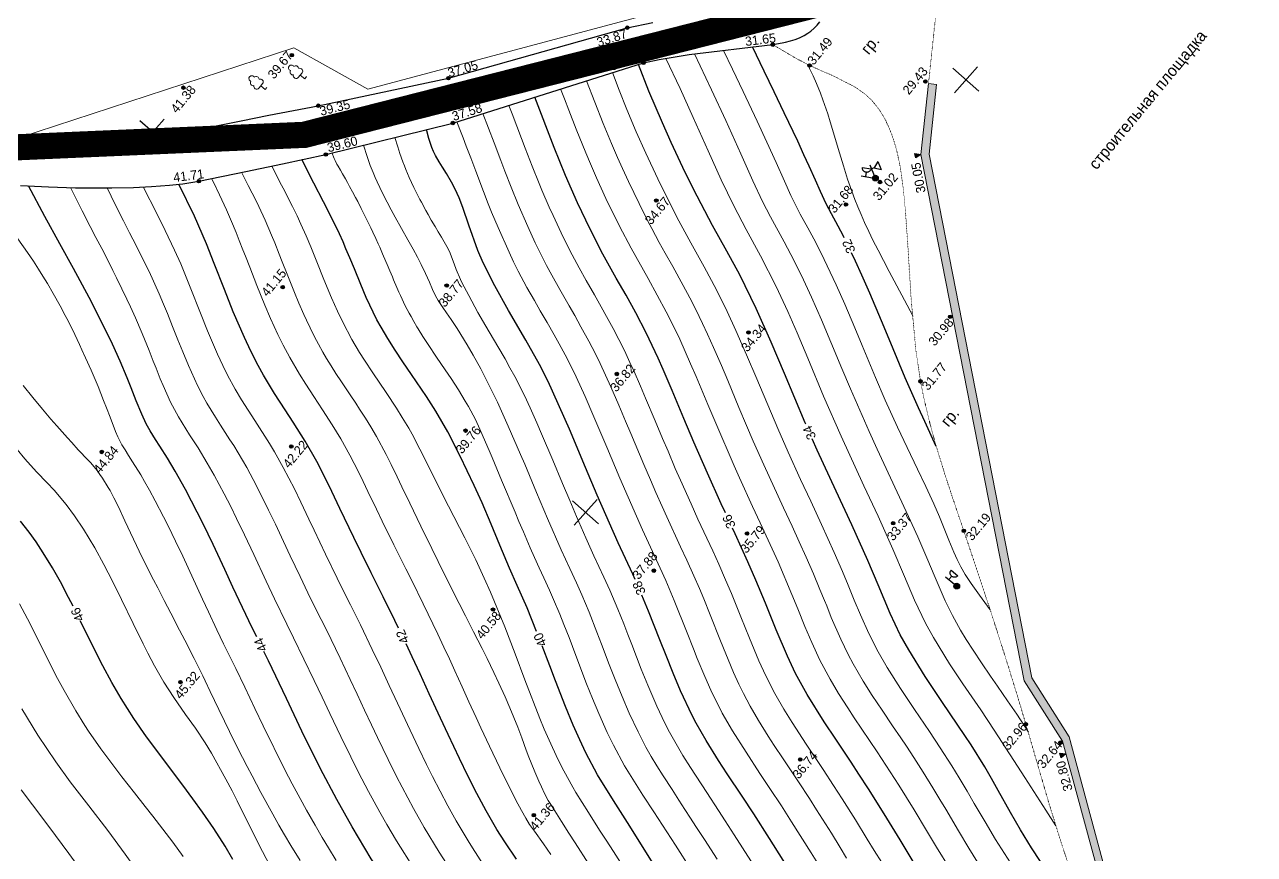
# Model space of a CAD drawing. Header units: millimetres. Extents: x -2893842 to -949497, y -1203244 to 262218.
# Drawn here: x -2225970 to -2119264, y -123265 to -51217 of the extents above; entities that cross this region are included whole.
import ezdxf

# ---------------------------------------------------------------- set-up
doc = ezdxf.new("R2010")
doc.units = ezdxf.units.MM
doc.linetypes.add('g5_366', pattern=[0.85, 0.1, -0.75])
doc.layers.get('0').update_dxf_attribs({"lineweight": 5})
for name, color, linetype in [('!!!_ Размеры', 7, 'Continuous'), ('02_сетка', 253, 'Continuous'), ('06_Инженерно-технические сооружения', 253, 'Continuous'), ('07_Объекты электропередачи', 253, 'Continuous'), ('10_Границы покрытий и угодий', 253, 'Continuous'), ('13_Растительность', 253, 'Continuous'), ('14_Ограждения', 253, 'Continuous'), ('19_Горизонтали', 253, 'Continuous'), ('61_Отметки высоты поверхности', 253, 'Continuous'), ('65_Границы', 253, 'Continuous')]:
    doc.layers.add(name, color=color, linetype=linetype)
doc.layers.add('!!Fence', color=1, linetype='Continuous', lineweight=30)
doc.layers.add('#Штриховка', color=251, linetype='Continuous', lineweight=5)
doc.styles.add('LIKE17', font='d431.shx')
doc.styles.add('LIKE36', font='pragmai.shx')
doc.linetypes.add('g5_280_1', pattern='A,0.001,[21,GUGK_2005.shx,S=1,R=180,X=0,Y=0],2', length=2.001)
doc.linetypes.add('g5_476_2b', pattern='A,2.75,-0.25,[27,GUGK_2005.shx,S=1,R=0,X=0,Y=0],-0.25,2.75', length=6)

# ---------------------------------------------------------------- blocks, each defined once
blk = doc.blocks.new('BL_333')
at = {"color": 0}
for p, q in [((0, -3), (0, 3)), ((-3, 0), (3, 0))]:
    blk.add_line(p, q, dxfattribs=at)
blk = doc.blocks.new('g5_330')
blk.add_hatch(color=0).paths.add_polyline_path([(-0.15, 0, 1), (0.15, 0, 1)])
at = {"color": 0}
blk.add_circle((0, 0), 0.15, dxfattribs=at)
blk = doc.blocks.new('g5_111_1b')
h = blk.add_hatch(color=0)
edge = h.paths.add_edge_path()
edge.add_arc((0, 0), 0.25, 0, 360)
at = {"color": 0}
for points in [[(0, 1.25), (0, 0.25)], [(0.38, 0.88), (0, 0.88)]]:
    blk.add_lwpolyline(points, dxfattribs=at)
blk.add_lwpolyline([(0.75, 0.5), (0.7, 0.5), (0.65, 0.51), (0.6, 0.53), (0.56, 0.55), (0.51, 0.58), (0.48, 0.62), (0.44, 0.66), (0.42, 0.7), (0.4, 0.75), (0.38, 0.8), (0.38, 0.85), (0.38, 0.88), (0.38, 0.9), (0.38, 0.95), (0.4, 1), (0.42, 1.05), (0.44, 1.09), (0.48, 1.13), (0.51, 1.17), (0.56, 1.2), (0.6, 1.22), (0.65, 1.24), (0.7, 1.25), (0.75, 1.25)], close=True, dxfattribs=at)
blk.add_circle((0, 0), 0.25, dxfattribs=at)
blk = doc.blocks.new('g5_111_3b')
h = blk.add_hatch(color=0)
edge = h.paths.add_edge_path()
edge.add_arc((0, 0), 0.25, 0, 360)
at = {"color": 0}
for points in [[(0, 1.25), (0, 0.25)], [(0.75, 1.25), (0.25, 0.875), (0.75, 0.5)], [(0.75, 1.25), (0.75, 0.5)], [(0.25, 0.875), (0, 0.875)]]:
    blk.add_lwpolyline(points, dxfattribs=at)
blk.add_circle((0, 0), 0.25, dxfattribs=at)
blk = doc.blocks.new('g5_330a')
blk.add_hatch(color=0).paths.add_polyline_path([(0, 0), (-0.2, 0.5), (0.2, 0.5)])
at = {"color": 0}
blk.add_lwpolyline([(0, 0), (-0.2, 0.5), (0.2, 0.5)], close=True, dxfattribs=at)
blk = doc.blocks.new('g5_388_1')
at = {"color": 0, "lineweight": 20}
blk.add_lwpolyline([(0, 0.5), (0.26, 0.5, 0.798042), (0.36, 0.97, 0.636328), (0.23, 1.41, 0.533064), (0, 1.75, 0.533064), (-0.23, 1.41, 0.636328), (-0.36, 0.97, 0.798042), (-0.26, 0.5)], format="xyb", dxfattribs=at)
for points in [[(0, 0.5), (-0.26, 0.5)], [(0.25, 0), (0, 0), (0, 0.5)]]:
    blk.add_lwpolyline(points, dxfattribs=at)
blk = doc.blocks.new('Топо_07.04.17')
at = {"layer": '06_Инженерно-технические сооружения', "linetype": 'Continuous', "lineweight": 20}
blk.add_hatch(color=256, dxfattribs=at).paths.add_polyline_path([(-194983, -9751), (-199279, -9923), (-201774, -8648), (-206621, 22881), (-209324, 28455), (-213075, 74886), (-211730, 80920), (-211047, 80768), (-212369, 74837), (-208637, 28642), (-205991, 23186), (-201269, -8007), (-199101, -9115), (-195015, -8952)])
at = {"layer": '02_сетка', "linetype": 'Continuous'}
for p, q in [((-278084, 83195), (-280100, 85417)), ((-280203, 83298), (-277982, 85314)), ((-209575, 79878), (-207354, 81895)), ((-207456, 79776), (-209472, 81997)), ((-246599, 46274), (-244377, 48290)), ((-244480, 46171), (-246496, 48393))]:
    blk.add_line(p, q, dxfattribs=at)
at = {"layer": '06_Инженерно-технические сооружения', "linetype": 'Continuous', "lineweight": 20}
blk.add_lwpolyline([(-194983, -9751), (-199279, -9923), (-201774, -8648), (-206621, 22881), (-209324, 28455), (-213075, 74886), (-211730, 80920), (-211047, 80768), (-212369, 74837), (-208637, 28642), (-205991, 23186), (-201269, -8007), (-199101, -9115), (-195015, -8952)], close=True, dxfattribs=at)
at = {"layer": '06_Инженерно-технические сооружения', "linetype": 'g5_280_1', "lineweight": 20}
blk.add_lwpolyline([(-195015, -8952), (-199101, -9115), (-201269, -8007), (-205991, 23186), (-208637, 28642), (-212369, 74837), (-211047, 80768)], dxfattribs=at)
at = {"layer": '10_Границы покрытий и угодий', "color": 7, "linetype": 'Continuous', "lineweight": 30}
for points in [[(-224769, 85800), (-223952, 85856), (-223655, 85885), (-223224, 85944), (-222808, 86024), (-222394, 86133), (-221969, 86286), (-221641, 86440), (-221360, 86601), (-221035, 86824), (-220763, 87047), (-220499, 87301)], [(-291093, 84791), (-289681, 84616), (-287173, 84389), (-283824, 84213), (-280024, 84126), (-277435, 84102), (-274877, 84117), (-271368, 84420), (-268901, 84629), (-264558, 84980), (-253067, 86077), (-237158, 88686), (-234895, 88892)], [(-291018, 81003), (-288599, 80605), (-286284, 80272), (-283165, 79905), (-281296, 79736), (-279731, 79631), (-278165, 79570), (-277009, 79564), (-275586, 79631), (-271450, 80016), (-268197, 80324), (-264386, 80698), (-253130, 82167), (-236097, 85499), (-234716, 85628), (-232067, 85777), (-224769, 85800)]]:
    blk.add_lwpolyline(points, dxfattribs=at)
at = {"layer": '10_Границы покрытий и угодий', "linetype": 'g5_366', "lineweight": 20}
for points in [[(-201780, 125844), (-211730, 80920)], [(-207291, 12114), (-207789, 14478), (-208399, 17717), (-209003, 21200), (-209604, 24695), (-210097, 27431), (-210657, 30389), (-211421, 34226), (-211886, 36477), (-212527, 39504), (-213066, 41992), (-213689, 44856), (-214147, 47055), (-214613, 49539), (-214945, 51640), (-215228, 54016), (-215332, 55314), (-215432, 58111), (-215337, 62490), (-215114, 66785), (-214968, 70132), (-214933, 72013), (-214982, 74025), (-215099, 75266), (-215276, 76348), (-215532, 77391), (-215819, 78243), (-216213, 79117), (-216761, 80000), (-217330, 80663), (-218131, 81366), (-219827, 82483), (-220828, 83063), (-221802, 83647), (-222871, 84366), (-224769, 85800)]]:
    blk.add_lwpolyline(points, dxfattribs=at)
at = {"layer": '14_Ограждения', "linetype": 'g5_476_2b', "lineweight": 20}
blk.add_lwpolyline([(-509082, 96732), (-504254, 94984), (-497170, 92496), (-463667, 85415), (-447039, 81909), (-426063, 77540), (-424330, 77545), (-405519, 78717), (-372235, 81237), (-340678, 84869), (-301747, 89531), (-294366, 88607), (-290673, 85140), (-266092, 90198), (-260114, 85905), (-225566, 91090), (-224975, 110839), (-223957, 113183), (-223914, 115629), (-224242, 173153), (-223175, 177968), (-221531, 178855)], dxfattribs=at)
at = {"layer": '19_Горизонтали', "linetype": 'Continuous', "lineweight": 30}
for points in [[(-225640, 52725), (-225681, 52857), (-226992, 57303), (-227831, 60155), (-228793, 63212), (-229874, 66250), (-230758, 68437), (-231738, 70788), (-233027, 74116), (-233727, 76067), (-234496, 78353), (-235058, 80128), (-235906, 83002), (-236560, 85409)], [(-220508, 68432), (-220566, 68591), (-220912, 69496), (-221375, 70641), (-221737, 71550), (-222104, 72657), (-222421, 73685), (-222823, 74952), (-223165, 76001), (-223574, 77223), (-224466, 79814), (-225127, 81702), (-225789, 83598), (-226543, 85795)], [(-290598, 44192), (-290897, 44999), (-291451, 46418), (-291991, 47703), (-292636, 49100), (-293154, 50116), (-293652, 51009), (-294298, 52056)], [(-233445, 45874), (-233722, 46705), (-234606, 49464), (-235460, 52281), (-236090, 54420), (-236828, 56946), (-237402, 58852), (-237721, 59865), (-238509, 62176), (-239208, 63997), (-239876, 65608), (-240553, 67198), (-241469, 69399), (-242335, 71670), (-243155, 74059), (-243925, 76540), (-244634, 79066), (-245817, 83598)], [(-241877, 40990), (-242025, 41482), (-242974, 44343), (-244316, 48638), (-245058, 51141), (-246077, 54605), (-247438, 58922), (-248029, 60488), (-248963, 62729), (-250153, 65456), (-251100, 67722), (-251870, 69802), (-252218, 70937), (-252741, 73189), (-253094, 74786), (-253321, 75650), (-253570, 76445), (-253809, 77077), (-254169, 77874), (-254459, 78466), (-254694, 78960), (-254940, 79533), (-255069, 79889), (-255179, 80259), (-255278, 80702), (-255343, 81076), (-255470, 81862)], [(-275062, 39748), (-275364, 40590), (-276625, 44271), (-277154, 45868), (-277914, 48141), (-278573, 50038), (-279753, 53162), (-280466, 54851), (-281008, 56037), (-281551, 57146), (-281858, 57761), (-282234, 58572), (-282495, 59227), (-282789, 60085), (-283141, 61294), (-283456, 62476), (-283700, 63378), (-284139, 64868), (-284634, 66405), (-285244, 68150), (-286197, 70673), (-287261, 73329), (-288190, 75588), (-289211, 78085), (-290315, 80887)], [(-250875, 37484), (-251461, 39615), (-252117, 41646), (-252596, 43203), (-253201, 45282), (-253751, 47200), (-254320, 49110), (-254821, 50676), (-255768, 53355), (-256588, 55578), (-257403, 57470), (-258076, 58837), (-259143, 60867), (-259766, 62042), (-260333, 63145), (-260850, 64211), (-261310, 65243), (-261592, 65937), (-262295, 67969), (-262641, 69125), (-263043, 70544), (-263328, 71555), (-263567, 72370), (-263755, 72983), (-263995, 73724), (-264425, 74967), (-265042, 76633), (-265695, 78339), (-266507, 80490)], [(-262756, 39127), (-262999, 39821), (-263768, 41962), (-264564, 44149), (-265241, 46025), (-265720, 47374), (-266633, 50027), (-267345, 52072), (-268176, 54285), (-268977, 56176), (-269813, 57925), (-270387, 59068), (-271143, 60588), (-271913, 62255), (-272285, 63153), (-272775, 64456), (-273199, 65706), (-273901, 68036), (-274450, 70046), (-275069, 72379), (-275553, 74148), (-276304, 76643), (-277336, 79566)], [(-214613, 49539), (-215356, 51804), (-215761, 53034), (-216029, 53867), (-216611, 55768), (-216970, 56992), (-217520, 58901), (-218101, 60922), (-218835, 63403), (-219344, 65040), (-219765, 66325), (-220026, 67084)], [(-209679, 12717), (-210325, 13974), (-211103, 15640), (-211791, 17221), (-212642, 19244), (-213107, 20342), (-213574, 21413), (-214529, 23452), (-214967, 24321), (-216579, 27390), (-217821, 29790), (-218982, 32254), (-219558, 33650), (-220233, 35590), (-220984, 38178), (-221632, 40367), (-222654, 43595), (-223672, 46652), (-224905, 50379), (-225227, 51406)], [(-213613, 2399), (-214640, 3836), (-215923, 5663), (-216952, 7203), (-217680, 8359), (-218355, 9501), (-219277, 11192), (-220653, 13965), (-221586, 15961), (-222688, 18339), (-223808, 20676), (-224481, 22031), (-225043, 23139), (-226141, 25261), (-226972, 26885), (-228169, 29400), (-228965, 31340), (-229503, 32897), (-230213, 35293), (-230870, 37687), (-231466, 39759), (-231976, 41411), (-232815, 43980), (-232983, 44484)], [(-279290, 20777), (-279836, 22017), (-280628, 23634), (-281445, 25163), (-282148, 26407), (-282888, 27678), (-283798, 29215), (-284726, 30795), (-285540, 32223), (-286457, 33926), (-287356, 35769), (-287994, 37221), (-288606, 38747), (-289439, 40988), (-289949, 42406), (-290113, 42861)], [(-224422, 1476), (-224873, 2232), (-226262, 4561), (-227458, 6633), (-228993, 9481), (-229720, 10923), (-230762, 13064), (-231850, 15332), (-232836, 17360), (-233951, 19615), (-234782, 21276), (-235832, 23351), (-236451, 24579), (-237331, 26414), (-238018, 28017), (-238286, 28712), (-239047, 30951), (-239520, 32544), (-239956, 34134), (-240333, 35560), (-241024, 38149), (-241460, 39601)], [(-257405, -1138), (-258525, 1520), (-259124, 2933), (-260141, 5281), (-261136, 7483), (-262815, 10912), (-263830, 12822), (-264901, 14783), (-266175, 17149), (-267356, 19489), (-268701, 22421), (-269756, 24934), (-270848, 27742), (-272093, 31190), (-273100, 34138), (-274279, 37570), (-274586, 38425)], [(-254850, 18028), (-255691, 19639), (-256242, 20785), (-256979, 22492), (-257609, 24099), (-258208, 25711), (-258772, 27292), (-259519, 29467), (-260010, 30932), (-260745, 33156), (-261346, 34975), (-261854, 36500), (-262259, 37690)], [(-235256, 654), (-235557, 1397), (-236089, 2712), (-236455, 3584), (-236856, 4499), (-237299, 5455), (-237711, 6287), (-238375, 7540), (-239349, 9273), (-240678, 11616), (-241886, 13885), (-242913, 15933), (-243820, 17805), (-244920, 20109), (-245905, 22158), (-247019, 24527), (-247819, 26545), (-248222, 27705), (-248643, 29036), (-249132, 30731), (-249742, 33044), (-250083, 34395), (-250538, 36183)]]:
    blk.add_lwpolyline(points, dxfattribs=at)
at = {"layer": '19_Горизонтали', "linetype": 'Continuous', "lineweight": 20}
for points in [[(-208007, 15633), (-208738, 17103), (-210220, 20109), (-210994, 21678), (-212388, 24501), (-213359, 26379), (-214649, 28811), (-215594, 30643), (-216736, 33074), (-217283, 34412), (-217986, 36476), (-218613, 38633), (-219353, 41103), (-220310, 44096), (-221232, 46859), (-222723, 51367), (-223834, 54991), (-224822, 58396), (-225499, 60703), (-226095, 62641), (-226842, 64898), (-227891, 67711), (-228892, 70125), (-229724, 72270), (-230550, 74635), (-231399, 77269), (-232346, 80302), (-233194, 82935), (-234127, 85661)], [(-209467, 23986), (-210300, 25648), (-210954, 26894), (-211681, 28251), (-212181, 29185), (-212830, 30416), (-213432, 31600), (-213910, 32587), (-214309, 33460), (-214871, 34801), (-215359, 36137), (-215748, 37391), (-216063, 38467), (-216458, 39802), (-217099, 41912), (-217696, 43778), (-218425, 45979), (-219736, 49883), (-220257, 51471), (-221453, 55343), (-221993, 57198), (-222677, 59569), (-223269, 61574), (-223908, 63639), (-224559, 65597), (-225261, 67528), (-225719, 68688), (-226656, 70964), (-227183, 72363), (-227832, 74252), (-228610, 76696), (-229565, 79729), (-230493, 82497), (-231611, 85779)], [(-211564, 34920), (-212348, 36287), (-212947, 37383), (-213364, 38209), (-213676, 38912), (-213925, 39578), (-214141, 40257), (-214434, 41314), (-215034, 43446), (-215394, 44607), (-215912, 46186), (-216447, 47752), (-217136, 49729), (-217774, 51582), (-218571, 54028), (-219183, 56074), (-220015, 58957), (-220478, 60560), (-221116, 62706), (-221659, 64446), (-222435, 66751), (-223006, 68303), (-223547, 69665), (-224063, 70912), (-224694, 72619), (-225116, 73899), (-225647, 75596), (-226234, 77451), (-226863, 79346), (-227790, 82041), (-228498, 84080), (-229080, 85787)], [(-241188, 84503), (-240166, 80659), (-239644, 78844), (-239265, 77594), (-238946, 76581), (-238564, 75418), (-237864, 73399), (-237268, 71789), (-237010, 71118), (-236496, 69831), (-236096, 68866), (-235572, 67627), (-234854, 65906), (-234406, 64782), (-234003, 63703), (-234003, 63703), (-233554, 62427), (-233234, 61467), (-232850, 60261), (-232350, 58619), (-231946, 57252), (-231242, 54835), (-230764, 53212), (-230338, 51796), (-229663, 49626), (-228379, 45726), (-227825, 44063), (-227358, 42639), (-226916, 41258), (-226454, 39750), (-226039, 38333), (-225758, 37337), (-225622, 36847), (-225334, 35820), (-224736, 33850), (-224242, 32457), (-223897, 31590), (-223204, 30014), (-222569, 28689), (-221870, 27308), (-221117, 25862), (-220528, 24740), (-220123, 23960), (-219592, 22919), (-218930, 21578), (-218243, 20120), (-217750, 19034), (-217351, 18140), (-216471, 16165), (-215742, 14571), (-215121, 13279)], [(-212298, 12885), (-213345, 15035), (-214084, 16665), (-214830, 18356), (-215335, 19501), (-215886, 20728), (-216401, 21834), (-217216, 23495), (-217998, 25015), (-219072, 27055), (-220078, 29008), (-221004, 30935), (-221633, 32385), (-222261, 34047), (-222804, 35766), (-223182, 37091), (-223562, 38432), (-223920, 39652), (-224452, 41388), (-225272, 43929), (-225976, 46042), (-226632, 48006), (-227445, 50506), (-228103, 52636), (-229420, 57111), (-230064, 59300), (-230745, 61511), (-231310, 63222), (-232022, 65205), (-232855, 67291), (-233790, 69519), (-234599, 71516), (-235392, 73609), (-236010, 75344), (-236785, 77665), (-237392, 79619), (-237979, 81630), (-238456, 83368), (-238874, 84956)], [(-276176, 19892), (-276676, 21185), (-277449, 23287), (-278358, 25795), (-278697, 26705), (-279108, 27775), (-279108, 27775), (-280102, 30157), (-280546, 31116), (-281241, 32493), (-281948, 33767), (-282812, 35326), (-283507, 36754), (-284148, 38266), (-284596, 39406), (-284920, 40271), (-285584, 42120), (-286348, 44295), (-286708, 45306), (-287236, 46736), (-287528, 47492), (-288157, 49022), (-288953, 50755), (-289587, 51975), (-290200, 53033), (-291097, 54395), (-291616, 55100), (-292418, 56153), (-293307, 57393), (-293884, 58272)], [(-292733, 63725), (-292025, 62607), (-291294, 61483), (-290678, 60563), (-290240, 59923), (-290037, 59630), (-289431, 58771), (-289105, 58318), (-288614, 57649), (-288416, 57385), (-288058, 56910), (-287666, 56388), (-287200, 55677), (-286987, 55307), (-286799, 54953), (-286400, 54106), (-286271, 53803), (-286017, 53161), (-285712, 52318), (-285286, 51043), (-284153, 47735), (-283398, 45686), (-283122, 44955), (-282682, 43805), (-282231, 42634), (-281641, 41099), (-281286, 40171), (-280664, 38515), (-280086, 36919), (-279925, 36455), (-279598, 35495), (-279037, 33857), (-278664, 32791), (-278331, 31852), (-277953, 30805), (-277465, 29481), (-277162, 28676), (-276827, 27802), (-276227, 26277), (-275411, 24289), (-274990, 23300), (-274604, 22418), (-274158, 21422), (-273514, 20033)], [(-217541, 12939), (-218511, 14965), (-219220, 16508), (-220085, 18406), (-221157, 20692), (-222071, 22543), (-222701, 23780), (-223794, 25879), (-224339, 26934), (-224806, 27860), (-225447, 29186), (-226035, 30495), (-226730, 32242), (-227268, 33843), (-227694, 35279), (-228140, 36881), (-228503, 38185), (-229381, 41127), (-230536, 44670), (-231030, 46149), (-231882, 48745), (-232226, 49834), (-233396, 53706), (-233892, 55402), (-234627, 57911), (-234979, 59079), (-234979, 59079), (-235684, 61292), (-236138, 62612), (-236578, 63805), (-237816, 66833), (-238983, 69615), (-239775, 71652), (-240662, 74148), (-241282, 76046), (-241669, 77307), (-241964, 78309), (-242551, 80418), (-243005, 82143), (-243273, 83174), (-243503, 84050)], [(-215368, 61040), (-215918, 62476), (-216962, 65097), (-217353, 66092), (-217711, 67026), (-218052, 67947), (-218335, 68749), (-218603, 69550), (-218832, 70280), (-219034, 70969), (-219214, 71632), (-219494, 72798), (-219639, 73475), (-219867, 74643), (-220079, 75815), (-220577, 78574), (-220719, 79286), (-221001, 80553), (-221147, 81136), (-221391, 82013), (-221612, 82717), (-221849, 83397), (-221978, 83765)], [(-287632, 20667), (-288517, 22309), (-289787, 24494), (-291196, 26817), (-292555, 29076), (-293617, 30933), (-294897, 33405), (-296003, 35842)], [(-283563, 21538), (-284313, 22859), (-285045, 24095), (-285780, 25302), (-286350, 26224), (-287133, 27488), (-288066, 29009), (-288651, 29985), (-289593, 31621), (-290479, 33276), (-290737, 33787), (-291391, 35159), (-292189, 36998), (-292744, 38398), (-293387, 40115), (-293733, 41060), (-294252, 42476), (-294655, 43552), (-295199, 44938)], [(-228680, 14227), (-229383, 15713), (-230765, 18577), (-231487, 20036), (-232296, 21647), (-233014, 23059), (-234967, 27005), (-235668, 28633), (-236429, 30726), (-236815, 31946), (-237291, 33593), (-237524, 34445), (-237908, 35884), (-238706, 38821), (-239239, 40604), (-239239, 40604), (-239971, 42861), (-240755, 45223), (-241152, 46455), (-242208, 49897), (-243035, 52698), (-243844, 55450), (-244396, 57287), (-244970, 59060), (-245583, 60742), (-246117, 62072), (-246472, 62914), (-246952, 64028), (-247422, 65106), (-247835, 66062), (-248341, 67265), (-248929, 68751), (-249245, 69612), (-249547, 70483), (-250252, 72713), (-250654, 74110), (-250858, 74850), (-251153, 75956), (-251625, 77789), (-251928, 78986), (-252193, 80038), (-252384, 80788), (-252496, 81225), (-252759, 82239)], [(-250445, 82692), (-249767, 80059), (-249363, 78478), (-249113, 77513), (-248730, 76074), (-248286, 74489), (-247681, 72494), (-247199, 71039), (-246442, 68967), (-246091, 68083), (-245541, 66761), (-244895, 65260), (-244507, 64359), (-244075, 63342), (-243536, 62026), (-243094, 60875), (-242772, 59974), (-242080, 57853), (-241579, 56196), (-241155, 54754), (-240829, 53638), (-240005, 50843), (-239583, 49443), (-239238, 48315), (-238839, 47044), (-238537, 46104), (-237637, 43391), (-237232, 42164), (-236774, 40735), (-236425, 39587), (-236155, 38662), (-235754, 37209), (-235129, 34887), (-234300, 32017), (-233955, 30962), (-233649, 30103), (-233199, 28953), (-232629, 27646), (-231932, 26182), (-231506, 25327), (-230864, 24071), (-230436, 23239), (-229777, 21949), (-228998, 20400), (-228485, 19362), (-227436, 17190), (-227436, 17190), (-226815, 15865), (-226366, 14902)], [(-223390, 14185), (-223911, 15299), (-224398, 16344), (-225229, 18119), (-226167, 20061), (-226778, 21293), (-227523, 22766), (-228736, 25121), (-229743, 27125), (-230332, 28376), (-230945, 29795), (-231560, 31430), (-232004, 32787), (-232596, 34819), (-233123, 36757), (-233701, 38841), (-234074, 40099), (-234517, 41520), (-234907, 42721), (-235867, 45608), (-236318, 46984), (-236994, 49123), (-237324, 50200), (-237787, 51746), (-238132, 52911), (-238593, 54487), (-239199, 56556), (-239517, 57618), (-239932, 58961), (-240199, 59789), (-240566, 60868), (-241313, 62864), (-242605, 65950), (-243177, 67289), (-243652, 68428), (-244277, 70012), (-244868, 71638), (-245393, 73200), (-245636, 73965), (-246101, 75504), (-246276, 76109), (-246709, 77676), (-247133, 79281), (-247360, 80163), (-247929, 82371), (-248131, 83145)], [(-292793, 21876), (-293367, 22914), (-294837, 25425), (-296051, 27454), (-296878, 28868)], [(-270403, 19694), (-270947, 20851), (-271380, 21805), (-271878, 22934), (-272466, 24319), (-272907, 25393), (-273436, 26725), (-273936, 28023), (-275389, 32020), (-275933, 33595), (-276590, 35531), (-277182, 37245), (-277525, 38201), (-277983, 39477), (-278426, 40746), (-278979, 42381), (-279365, 43547), (-280654, 47440), (-281124, 48811), (-281614, 50189), (-281918, 51017), (-282484, 52486), (-282881, 53463), (-283220, 54263), (-283481, 54857), (-284048, 56081), (-284328, 56655), (-284586, 57169), (-284814, 57652), (-285076, 58372), (-285216, 58862), (-285543, 60137), (-285765, 60986), (-285945, 61655), (-286290, 62892), (-286729, 64380), (-287080, 65507), (-287316, 66232), (-287476, 66712), (-287794, 67631), (-288217, 68795), (-288432, 69362), (-288779, 70241), (-289243, 71357), (-289646, 72274), (-289962, 72963), (-290275, 73618), (-290632, 74336), (-291060, 75161), (-291767, 76445)], [(-237547, 16080), (-238449, 17901), (-239049, 19110), (-239432, 19879), (-239832, 20682), (-240266, 21551), (-240749, 22518), (-241378, 23784), (-241823, 24710), (-242220, 25580), (-242589, 26447), (-243117, 27823), (-243695, 29533), (-244149, 31037), (-244573, 32564), (-244935, 33936), (-245406, 35763), (-245686, 36839), (-246171, 38634), (-246633, 40212), (-246978, 41285), (-247410, 42582), (-247960, 44286), (-248824, 47114), (-249515, 49467), (-250269, 52046), (-250524, 52907), (-251308, 55486), (-252006, 57640), (-252682, 59542), (-253125, 60693), (-253635, 61931), (-254054, 62884), (-254773, 64395), (-255197, 65222), (-255541, 65867), (-255787, 66336), (-256117, 67011), (-256302, 67438), (-256514, 68019), (-256706, 68654), (-256948, 69451), (-257228, 70259), (-257493, 70955), (-257778, 71665), (-258136, 72527), (-258578, 73577), (-259009, 74605), (-259280, 75268), (-259561, 75980), (-259853, 76755), (-260059, 77333), (-260229, 77840), (-260356, 78240), (-260489, 78687), (-260660, 79312), (-260851, 80126), (-261043, 81134)], [(-258256, 81498), (-258104, 80648), (-257989, 80067), (-257813, 79302), (-257720, 78941), (-257631, 78614), (-257415, 77887), (-257116, 76982), (-257116, 76982), (-256721, 75904), (-256615, 75633), (-256317, 74896), (-256154, 74509), (-255937, 74007), (-255667, 73399), (-255448, 72917), (-255222, 72429), (-254765, 71370), (-254637, 70970), (-254487, 70393), (-254395, 69999), (-254278, 69509), (-254000, 68593), (-253902, 68318), (-253446, 67118), (-253029, 66093), (-252815, 65587), (-252258, 64307), (-251435, 62448), (-250935, 61302), (-250593, 60495), (-250270, 59704), (-249610, 57945), (-249239, 56832), (-248820, 55474), (-248521, 54479), (-247819, 52100), (-247204, 50004), (-246746, 48452), (-246311, 47007), (-245718, 45092), (-245192, 43462), (-244544, 41515), (-244168, 40343), (-243663, 38629), (-243296, 37285), (-243047, 36339), (-242809, 35427), (-242225, 33206), (-241824, 31757), (-241247, 29855), (-240907, 28844), (-240488, 27702), (-239475, 25344), (-238944, 24244), (-237779, 21920), (-236940, 20248), (-236475, 19316), (-235827, 18012), (-234057, 14403)], [(-286734, 80337), (-285934, 78217), (-285394, 76793), (-285011, 75788), (-284625, 74773), (-284312, 73942), (-283879, 72778), (-283632, 72099), (-283275, 71098), (-282951, 70163), (-282716, 69460), (-282396, 68471), (-281966, 67048), (-281542, 65520), (-281283, 64548), (-281112, 63912), (-280852, 62973), (-280676, 62367), (-280184, 60851), (-279654, 59493), (-279654, 59493), (-278872, 57841), (-278268, 56625), (-277620, 55232), (-277147, 54133), (-276464, 52424), (-276022, 51244), (-275638, 50174), (-275121, 48682), (-274517, 46888), (-273713, 44483), (-273153, 42851), (-272330, 40549), (-271886, 39323), (-270524, 35432), (-270011, 33916), (-269506, 32420), (-268798, 30354), (-268134, 28478), (-267616, 27074), (-266942, 25318), (-266173, 23421), (-265693, 22294), (-265019, 20782), (-263772, 18197)], [(-245733, 16404), (-246405, 17755), (-246920, 18794), (-247386, 19736), (-248188, 21371), (-249075, 23220), (-249290, 23700), (-249900, 25185), (-250270, 26187), (-250657, 27324), (-251172, 28993), (-251440, 29932), (-252355, 33437), (-252938, 35776), (-253565, 38187), (-254480, 41313), (-254867, 42580), (-255429, 44272), (-256140, 46257), (-257237, 49168), (-257845, 50769), (-258662, 52973), (-259685, 55728), (-259908, 56259), (-260362, 57264), (-260780, 58130), (-261509, 59562), (-262458, 61383), (-263060, 62570), (-263411, 63294), (-263947, 64477), (-264572, 66061), (-264918, 67066), (-265292, 68259), (-265775, 69940), (-266213, 71532), (-266418, 72270), (-266586, 72862), (-266882, 73872), (-267215, 74927), (-267467, 75675), (-267774, 76535), (-268054, 77293), (-268290, 77921), (-268612, 78770), (-269160, 80233)], [(-263829, 80771), (-263811, 80671), (-263749, 80403), (-263706, 80253), (-263650, 80083), (-263530, 79765), (-263447, 79564), (-263285, 79193), (-263140, 78859), (-262941, 78394), (-262800, 78061), (-262648, 77692), (-262454, 77217), (-262242, 76686), (-262098, 76316), (-261861, 75698), (-261546, 74844), (-261371, 74354), (-261223, 73931), (-261086, 73530), (-260890, 72945), (-260742, 72487), (-260641, 72169), (-260458, 71579), (-260247, 70875), (-260167, 70600), (-260001, 70021), (-259846, 69482), (-259766, 69207), (-259565, 68530), (-259432, 68099), (-259336, 67798), (-259012, 66858), (-258761, 66205), (-258626, 65873), (-258429, 65413), (-258218, 64940), (-258132, 64753), (-257801, 64058), (-257617, 63683), (-257418, 63287), (-256817, 62119), (-256211, 60961), (-255781, 60131), (-255259, 59089), (-254774, 58059), (-254558, 57569), (-254384, 57155), (-254079, 56355), (-253795, 55498), (-253429, 54310), (-253201, 53556), (-253009, 52914), (-252414, 50888), (-251566, 47976), (-251322, 47145), (-251041, 46202), (-250607, 44766), (-250339, 43901), (-250037, 42949), (-249744, 42049), (-249372, 40933), (-249097, 40082), (-248708, 38747), (-248454, 37822), (-248140, 36634), (-247726, 35018), (-247075, 32489), (-246712, 31150), (-246321, 29794), (-245772, 28064), (-245369, 26922), (-244606, 25024), (-243327, 22338), (-242548, 20770), (-241010, 17680), (-239880, 15402)], [(-260912, 18337), (-261435, 19405), (-262480, 21683), (-263215, 23413), (-264370, 26351), (-264939, 27897), (-265641, 29890), (-266034, 31037), (-266488, 32380), (-266972, 33823), (-267423, 35167), (-268080, 37096), (-268989, 39670), (-269680, 41576), (-270213, 43054), (-270738, 44538), (-271380, 46420), (-271819, 47726), (-272350, 49294), (-272794, 50578), (-273601, 52780), (-274271, 54457), (-275171, 56476), (-275438, 57026), (-276106, 58367), (-276478, 59121), (-277073, 60414), (-277329, 61029), (-277706, 62028), (-278296, 63827), (-278657, 65066), (-278956, 66151), (-279279, 67355), (-279596, 68525), (-279831, 69363), (-280113, 70315), (-280767, 72317), (-281129, 73342), (-281625, 74691), (-282068, 75869), (-282481, 76958), (-283033, 78426), (-283570, 79953)], [(-280458, 79679), (-279542, 77262), (-278975, 75718), (-278358, 73926), (-277967, 72668), (-277967, 72668), (-277375, 70574), (-277375, 70574), (-276747, 68233), (-276310, 66643), (-276004, 65587), (-275679, 64537), (-275331, 63495), (-275015, 62626), (-274493, 61334), (-274049, 60352), (-273109, 58439), (-272074, 56326), (-271722, 55549), (-271722, 55549), (-271118, 54112), (-270369, 52155), (-269936, 50943), (-269406, 49407), (-269060, 48385), (-268322, 46225), (-267549, 44040), (-267208, 43099), (-266665, 41604), (-266009, 39788), (-265221, 37545), (-264667, 35916), (-264667, 35916), (-264118, 34277), (-263581, 32660), (-262758, 30205), (-262181, 28528), (-261667, 27074), (-261274, 25998), (-260237, 23314), (-259660, 21931), (-259397, 21325), (-258839, 20095), (-258536, 19456), (-257590, 17565)], [(-251823, 18110), (-252360, 19097), (-253024, 20269), (-253370, 20906), (-253645, 21475), (-253944, 22200), (-253944, 22200), (-254310, 23143), (-255385, 26078), (-256064, 28040), (-256622, 29703), (-256937, 30657), (-257400, 32069), (-257840, 33422), (-258320, 34893), (-258672, 35964), (-259033, 37051), (-259427, 38220), (-260392, 40991), (-261126, 43028), (-261541, 44169), (-262335, 46350), (-263106, 48500), (-263492, 49599), (-264053, 51222), (-264530, 52583), (-264959, 53756), (-265256, 54528), (-265879, 56027), (-266477, 57319), (-267163, 58703), (-267782, 59924), (-268353, 61063), (-268803, 61998), (-269482, 63530), (-269927, 64663), (-270279, 65645), (-270747, 67075), (-271108, 68280), (-271610, 70078), (-272044, 71706), (-272307, 72703), (-272462, 73286), (-272687, 74122), (-272884, 74836), (-273167, 75824), (-273489, 76887), (-273937, 78258), (-274325, 79339), (-274471, 79735)], [(-271815, 79982), (-271371, 78790), (-271103, 78070), (-270873, 77438), (-270674, 76871), (-270268, 75632), (-269860, 74271), (-269659, 73562), (-269378, 72543), (-269190, 71846), (-268890, 70735), (-268729, 70142), (-268436, 69090), (-268161, 68140), (-267846, 67117), (-267676, 66592), (-267438, 65893), (-267141, 65076), (-266883, 64413), (-266573, 63674), (-266310, 63084), (-265997, 62413), (-265653, 61706), (-265264, 60930), (-264639, 59710), (-264244, 58940), (-263969, 58396), (-263556, 57561), (-263174, 56754), (-262782, 55877), (-262123, 54234), (-261786, 53314), (-261390, 52190), (-261077, 51286), (-260563, 49804), (-259826, 47700), (-259102, 45663), (-258675, 44475), (-258164, 43064), (-257281, 40660), (-256859, 39526), (-256311, 38062), (-255744, 36539), (-255413, 35634), (-254961, 34361), (-254633, 33399), (-254234, 32168), (-253923, 31143), (-253447, 29406), (-253208, 28453), (-252933, 27335), (-252774, 26706), (-252641, 26196), (-252418, 25387), (-252165, 24553), (-251990, 24024), (-251779, 23442), (-251523, 22801), (-251309, 22317), (-250596, 20838), (-250079, 19782), (-249632, 18872), (-248659, 16904)]]:
    blk.add_lwpolyline(points, dxfattribs=at)
at = {"layer": '65_Границы', "color": 1, "linetype": 'Continuous', "lineweight": 50}
blk.add_polyline3d([(-474373, -103816, -67200), (-494357, -70278, -67200), (-496189, -61971, -67200), (-497082, -34621, -67200), (-499783, -23469, -67200), (-511103, 141, -67200), (-515683, 24975, -67200), (-512568, 50606, -67200), (-507028, 84984, -67200), (-424365, 75608, -67200), (-303990, 86296, -67200), (-266088, 83656, -67200), (-214689, 90720, -67200), (-224782, 118516, 0), (-231407, 147199, 0), (-228117, 179113, 0), (-218498, 184727, 0), (-211911, 163012, 0), (-184159, 116945, 0), (-164841, 92507, 0)], dxfattribs=at)
at = {"layer": '02_сетка', "xscale": 500.0000000002746, "yscale": 500.0000000002746, "zscale": 500.0000000002746, "rotation": 42.22816425403256}
for p in [(-279092, 84306), (-208464, 80886), (-245488, 47282)]:
    blk.add_blockref('BL_333', p, dxfattribs=at)
at = {"layer": '06_Инженерно-технические сооружения', "linetype": 'Continuous', "lineweight": 20}
for p, xscale, yscale, zscale, rotation in [((-213075, 74886, -67200), 1000.000000000001, 1000.000000000001, 1000.000000000001, 97.49793684877771), ((-206448, 21756, -67200), 999.9999999999995, 999.9999999999995, 999.9999999999995, 100.6065410917153)]:
    blk.add_blockref('g5_330a', p, dxfattribs=dict(at, xscale=xscale, yscale=yscale, zscale=zscale, rotation=rotation))
at = {"layer": '07_Объекты электропередачи', "linetype": 'Continuous', "lineweight": 20}
for name, p, xscale, yscale, zscale, rotation in [('g5_111_1b', (-217234, 73283, -67200), 1000.000000000001, 1000.000000000001, 1000.000000000001, 75.08006443471032), ('g5_111_3b', (-217234, 73283, -67200), 999.9999999999998, 999.9999999999998, 999.9999999999998, 15.65540451738604), ('g5_111_1b', (-214217, 37295, -67200), 999.9999999999995, 999.9999999999995, 999.9999999999995, 43.98139083737546)]:
    blk.add_blockref(name, p, dxfattribs=dict(at, xscale=xscale, yscale=yscale, zscale=zscale, rotation=rotation))
at = {"layer": '13_Растительность', "linetype": 'Continuous', "lineweight": 20, "xscale": 999.9999999999995, "yscale": 999.9999999999995, "zscale": 999.9999999999995, "rotation": 43.98139083737546}
for p in [(-265468, 87425, -67200), (-268982, 86888, -67200)]:
    blk.add_blockref('g5_388_1', p, dxfattribs=at)
at = {"layer": '61_Отметки высоты поверхности', "linetype": 'Continuous', "lineweight": 20, "xscale": 999.9999999999995, "yscale": 999.9999999999995, "zscale": 999.9999999999995, "rotation": 43.98139083737546}
for p in [(-266346, 89596, -67200), (-237158, 88686, -67200), (-276008, 87851, -67200), (-253067, 86077, -67200), (-236097, 85499, -67200), (-224769, 85800, -67200), (-274877, 84117, -67200), (-264558, 84980, -67200), (-221802, 83647, -67200), (-253130, 82167, -67200), (-211977, 81125, -67200), (-264386, 80698, -67200), (-275586, 79631, -67200), (-236341, 73487, 19420), (-216878, 72897, -67200), (-220029, 71292, 19420), (-269402, 69668, 19420), (-255245, 68202, -67200), (-229688, 61213, 53920), (-212143, 60592, -67200), (-241446, 58913, 56420), (-286612, 57221, 19420), (-270217, 55840, 19420), (-255039, 55503, -67200), (-215332, 55314, -67200), (-231781, 43876, 55420), (-219080, 43336, 19420), (-240175, 41584, 19420), (-213066, 41992, -67200), (-254420, 39799, -67200), (-282083, 36601, 64920), (-209604, 24695, -67200), (-229402, 23863, 56420), (-206805, 22774, -67200), (-252918, 21668, -67200)]:
    blk.add_blockref('g5_330', p, dxfattribs=at)
at = {"layer": '06_Инженерно-технические сооружения', "linetype": 'Continuous', "lineweight": 15, "style": 'LIKE36'}
for s, rotation, p in [('30.05', 94.0717, (-213034, 71577, -67200)), ('32.80', 98.99159, (-206198, 18587, -67200))]:
    blk.add_text(s, height=800, rotation=rotation, dxfattribs=at).set_placement(p)
at = {"layer": '10_Границы покрытий и угодий', "linetype": 'Continuous', "lineweight": 15, "style": 'LIKE36'}
for s, rotation, p in [('гр.', 43.98139, (-216619, 83926, -67200)), ('щебень', 7.65015, (-259567, 82898, -67200)), ('строительная площадка', 43.98139, (-198097, 71771, -67200)), ('гр.', 43.98139, (-213382, 51030, -67200))]:
    blk.add_text(s, height=1000, rotation=rotation, dxfattribs=at).set_placement(p)
at = {"layer": '19_Горизонтали', "linetype": 'Continuous', "lineweight": 15, "style": 'LIKE36'}
for s, p in [('32', (-219634, 67210, -67200)), ('34', (-224851, 51522, -33200)), ('36', (-232661, 44643, -67200)), ('46', (-289737, 42986, -67200)), ('38', (-241059, 39785, -67200)), ('44', (-274247, 38582, -67200)), ('42', (-261929, 37896, -67200)), ('40', (-250094, 36286, -67200))]:
    blk.add_text(s, height=800, rotation=107.93865, dxfattribs=at).set_placement(p)
at = {"layer": '61_Отметки высоты поверхности', "linetype": 'Continuous', "lineweight": 15, "style": 'LIKE17'}
for s, rotation, p in [('39.67', 43.98139, (-268126, 87648, -67200)), ('33.87', 11.26911, (-239824, 87297, -67200)), ('41.38', 43.98139, (-276825, 85649, -67200)), ('37.05', 9.90703, (-252990, 86127, -67200)), ('31.65', 0.68599, (-227122, 85940, -67200)), ('33.90', 11.26911, (-238895, 85122, -67200)), ('31.49', 43.98139, (-221465, 83572, -67200)), ('39.35', 7.68391, (-264417, 84074, -67200)), ('41.39', 358.91611, (-277549, 83245, -67200)), ('37.58', 11.26911, (-253030, 82327, -67200)), ('29.43', 43.98139, (-213538, 80089, -67200)), ('39.60', 7.68391, (-264134, 80850, -67200)), ('41.71', 0.78293, (-277751, 79796, 19420)), ('34.67', 43.98139, (-237031, 71386, -67200)), ('31.68', 43.98139, (-221112, 70593, -67200)), ('31.02', 43.98139, (-217141, 71241, -67200)), ('41.15', 43.98139, (-270812, 68934, -67200)), ('38.77', 43.98139, (-255625, 66291, -28200)), ('34.34', 43.98139, (-229973, 59479, -32700)), ('30.98', 43.98139, (-213771, 58151, -67200)), ('36.82', 43.98139, (-241666, 57306, -30200)), ('44.84', 43.98139, (-287019, 55301, -67200)), ('31.77', 43.98139, (-214785, 54386, -67200)), ('42.22', 43.98139, (-270624, 53921, -67200)), ('39.76', 43.98139, (-255580, 53472, -67200)), ('35.79', 43.98139, (-232027, 42112, -31200)), ('33.37', 43.98139, (-219258, 41752, -67200)), ('37.88', 43.98139, (-241577, 40904, -67200)), ('32.19', 43.98139, (-212458, 40983, -67200)), ('40.58', 43.98139, (-255647, 37282, -67200)), ('45.32', 43.98139, (-282221, 35059, -21700)), ('32.96', 43.98139, (-211371, 22557, -67200)), ('36.74', 43.98139, (-229724, 22138, -30200)), ('41.36', 43.98139, (-252895, 20248, -67200)), ('32.64', 43.98139, (-208539, 20637, -67200))]:
    blk.add_text(s, height=800, rotation=rotation, dxfattribs=at).set_placement(p)

msp = doc.modelspace()

# ---------------------------------------------------------------- hatches: boundary and pattern name
at = {"layer": '#Штриховка', "lineweight": 0}
h = msp.add_hatch(dxfattribs=at)
h.set_pattern_fill('ANSI31', color=5, scale=20)
h.paths.add_polyline_path([(-2239671.11628, -62588.13163), (-2239818.1593, -61393.38703), (-2358221.22764, -85581.09068), (-2358099.91074, -86781.09068)])
h.paths.add_polyline_path([(-2239646.60911, -62787.25573), (-2239671.11628, -62588.13163), (-2358099.91074, -86781.09068), (-2358079.69126, -86981.09068)])
h.paths.add_polyline_path([(-2239560.77239, -63484.69077), (-2239646.60911, -62787.25573), (-2358079.69126, -86981.09068), (-2358008.92311, -87681.09022), (-2358006.40819, -87681.09022)])
h.paths.add_polyline_path([(-2201683.65057, -60938.13974), (-2201859.71249, -59744.65558), (-2239818.1593, -61393.38703), (-2239671.11628, -62588.13163)])
h.paths.add_polyline_path([(-2201654.30692, -61137.05376), (-2201683.65057, -60938.13974), (-2239671.11628, -62588.13163), (-2239646.60911, -62787.25573)])
h.paths.add_polyline_path([(-2201551.58819, -61833.36093), (-2201654.30692, -61137.05376), (-2239646.60911, -62787.25573), (-2239560.82069, -63484.29826)])
h.paths.add_polyline_path([(-2149848.72423, -47729.12095), (-2151584.39577, -46933.06984), (-2201859.71249, -59744.65558), (-2201683.65057, -60938.13974)])
h.paths.add_polyline_path([(-2149559.44563, -47861.79613), (-2149848.72423, -47729.12095), (-2201683.65057, -60938.13974), (-2201654.30692, -61137.05376)])
h.paths.add_polyline_path([(-2148546.68807, -48326.72768), (-2148546.97057, -48326.15928), (-2149559.44563, -47861.79613), (-2201654.30692, -61137.05376), (-2201551.58819, -61833.36093), (-2201549.08926, -61833.25239)])
h.paths.add_polyline_path([(-2163638.75922, -19982.54904), (-2164745.78218, -20451.38546), (-2151584.39577, -46933.06984), (-2149848.72423, -47729.12095)])
h.paths.add_polyline_path([(-2163454.25539, -19904.40964), (-2163638.75922, -19982.54904), (-2149848.72423, -47729.12095), (-2149559.44563, -47861.79613)])
h.paths.add_polyline_path([(-2162808.492, -19630.92173), (-2163454.25539, -19904.40964), (-2149559.44563, -47861.79613), (-2148546.97057, -48326.15928)])
h.paths.add_polyline_path([(-2173364.24388, 7513.35317), (-2174562.14148, 7301.43765), (-2164745.78218, -20451.38546), (-2163638.75922, -19982.54904)])
h.paths.add_polyline_path([(-2173164.59428, 7548.67242), (-2173364.24388, 7513.35317), (-2163638.75922, -19982.54904), (-2163454.25539, -19904.40964)])
h.paths.add_polyline_path([(-2172465.82068, 7672.28981), (-2173164.59428, 7548.67242), (-2163454.25539, -19904.40964), (-2162808.492, -19630.92173)])

# ---------------------------------------------------------------- linework, layer by layer
at = {"layer": '!!Fence', "color": 5, "lineweight": 50}
for points in [[(-2433091.59683, -85581.09068), (-2358221.22764, -85581.09068), (-2239818.1593, -61393.38703), (-2201859.71249, -59744.65558), (-2151584.39577, -46933.06984)], [(-2433089.81946, -87681.08917), (-2358006.40819, -87681.09022), (-2239558.31914, -63484.18961), (-2201549.08926, -61833.25239), (-2148544.45569, -48326.15881)], [(-2201551.60413, -61833.25285), (-2201859.71249, -59744.65558)]]:
    msp.add_lwpolyline(points, dxfattribs=at)
at = {"layer": '!!Fence', "color": 5, "lineweight": 25}
for points in [[(-2433092.0885, -86981.09068), (-2358079.69126, -86981.09068), (-2239646.60911, -62787.25573), (-2201654.30692, -61137.05376), (-2149559.44563, -47861.79613)], [(-2433092.01826, -86781.09068), (-2358099.91074, -86781.09068), (-2239671.11628, -62588.13163), (-2201683.65057, -60938.13974), (-2149848.72423, -47729.12095)]]:
    msp.add_lwpolyline(points, dxfattribs=at)
at = {"layer": '65_Границы', "color": 1, "linetype": 'Continuous', "lineweight": 50}
msp.add_polyline3d([(-2387688.26502, -269497.41543, -67199.99998), (-2411324.66862, -238425.42442, -67199.99998), (-2414081.76991, -230377.85383, -67199.99998), (-2418051.4099, -203302.87538, -67199.99998), (-2421992.36352, -192527.0281, -67199.99998), (-2435901.31815, -170343.11543, -67199.99998), (-2443250.82359, -146183.44305, -67199.99998), (-2443044.59423, -120364.89411, -67199.99998), (-2441414.03623, -85581.09068, -67199.99998), (-2358221.22764, -85581.09068, -67199.99998), (-2239818.1593, -61393.38703, -67199.99998), (-2201859.71249, -59744.65558, -67199.99998), (-2151584.39577, -46933.06984, -67199.99998), (-2164745.78218, -20451.38546, 0), (-2174562.14148, 7301.43765, 0), (-2174889.90899, 39383.76718, 0), (-2165964.96208, 46046.14833, 0), (-2156972.35547, 25211.35468, 0), (-2124204.57606, -17433.80252, 0), (-2102255.17766, -39539.20479, 0)], dxfattribs=at)

# ---------------------------------------------------------------- block references
at = {"layer": '!!!_ Размеры', "color": 1, "lineweight": 0, "rotation": 6.471407436947433}
msp.add_blockref('Топо_07.04.17', (-1928038.79367, -112877.83782), dxfattribs=at)

doc.saveas('drawing.dxf')
